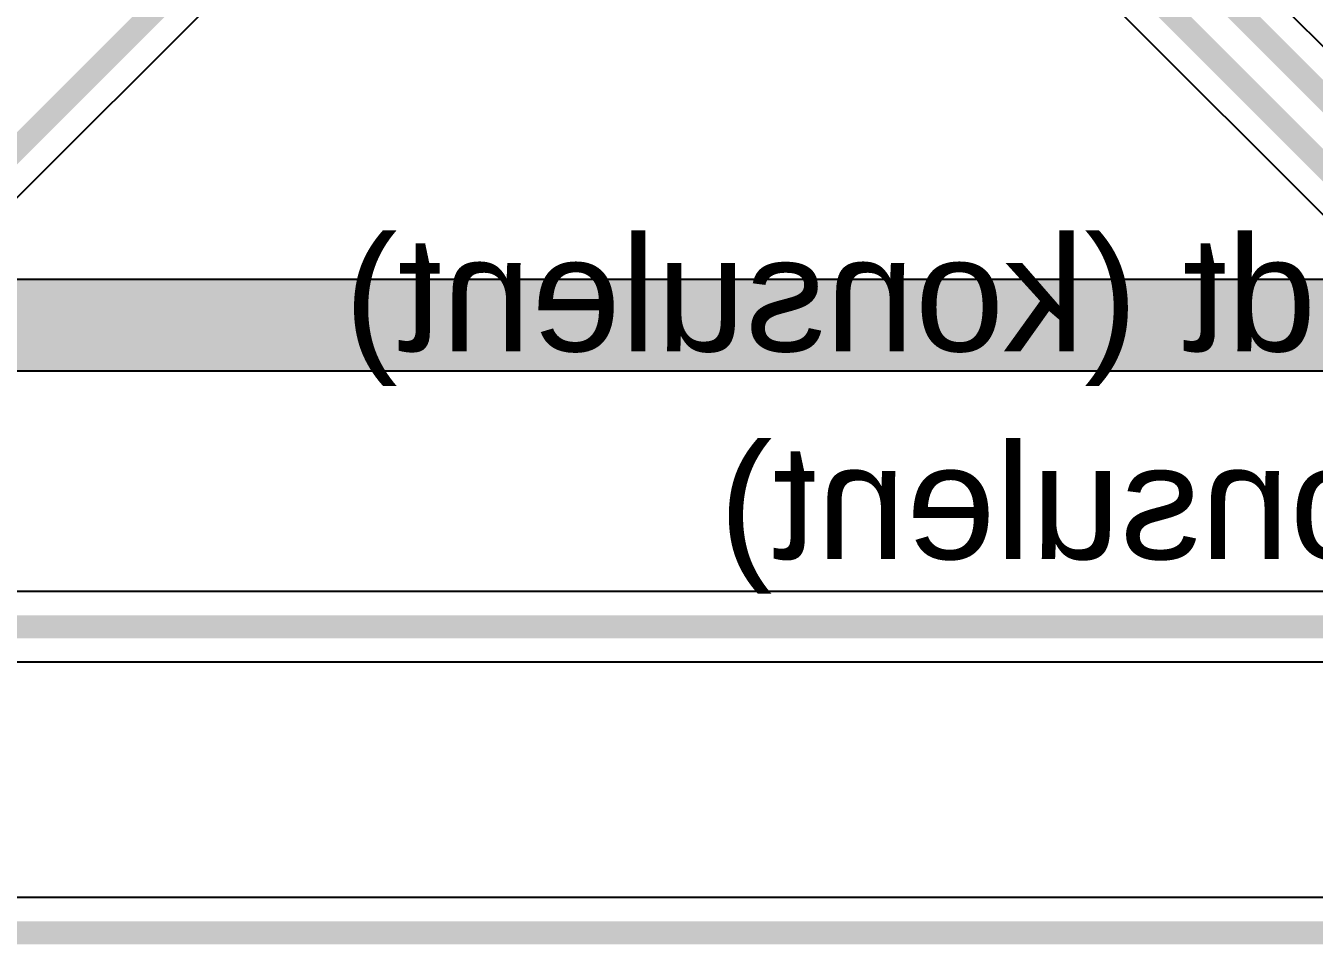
# Model space of a CAD drawing. Header units: inches. Extents: x -5 to 179, y -47 to 8.
# Drawn here: x 36.64 to 47.86, y -36.76 to -28.77 of the extents above; entities that cross this region are included whole.
import ezdxf

# ---------------------------------------------------------------- set-up
doc = ezdxf.new("R2010")
doc.units = ezdxf.units.IN
for name, color, linetype in [('Bottom Layer', 5, 'Continuous'), ('Bottom Overlay', 54, 'Continuous'), ('Keep-Out Layer', 6, 'Continuous'), ('Mechanical 1', 6, 'Continuous'), ('Top Layer', 1, 'Continuous'), ('Top Solder', 216, 'Continuous')]:
    doc.layers.add(name, color=color, linetype=linetype)
doc.styles.add('Arial', font='', dxfattribs={"height": 0.2})
doc.styles.get('Arial').set_extended_font_data('Arial')

msp = doc.modelspace()

# ---------------------------------------------------------------- linework, layer by layer
at = {"layer": 'Bottom Layer'}
for p, q in [((49.769, -30.786), (28.306, -9.323)), ((27.284, -9.766), (49.309, -31.791)), ((88.873, -33.694), (25.527, -33.694)), ((25.4, -34.306), (89, -34.306)), ((173.026, -36.358), (0.304, -36.358))]:
    msp.add_line(p, q, dxfattribs=at)
for points in [[(28, -9.45, 0.2, 0.2, 0), (49.642, -31.092, 0.2, 0.2, 0)], [(27.5, -9.55, 0.2, 0.2, 0), (49.525, -31.575, 0.2, 0.2, 0)], [(25.4, -34, 0.2, 0.2, 0), (89, -34, 0.2, 0.2, 0)]]:
    msp.add_lwpolyline(points, format="xyseb", dxfattribs=at)
at = {"layer": 'Keep-Out Layer'}
msp.add_lwpolyline([(-0.001, -36.664, 0.2, 0.2, 0), (173.332, -36.664, 0.2, 0.2, 0)], format="xyseb", dxfattribs=at)
at = {"layer": 'Mechanical 1'}
msp.add_lwpolyline([(10.925, -31.375, 0.8, 0.8, 0), (78.325, -31.375, 0.8, 0.8, 0)], format="xyseb", dxfattribs=at)
at = {"layer": 'Top Layer'}
for p, q in [((36.491, -30.341), (40.816, -26.016)), ((173.026, -36.358), (0.304, -36.358))]:
    msp.add_line(p, q, dxfattribs=at)
msp.add_lwpolyline([(36.275, -30.125, 0.2, 0.2, 0), (40.6, -25.8, 0.2, 0.2, 0)], format="xyseb", dxfattribs=at)
at = {"layer": 'Top Solder'}
for p, q in [((34.641, -30.975), (51.933, -30.975)), ((78.159, -31.775), (31.802, -31.775))]:
    msp.add_line(p, q, dxfattribs=at)

# ---------------------------------------------------------------- texts
at = {"layer": 'Bottom Overlay', "style": 'Arial', "text_generation_flag": 2}
for s, p in [('Jan Ove Saltvedt (konsulent)', (57.346, -31.603)), ('Ivar Eriksen (konsulent)', (57.346, -33.412))]:
    msp.add_text(s, height=1, rotation=360, dxfattribs=at).set_placement(p)

doc.saveas('drawing.dxf')
